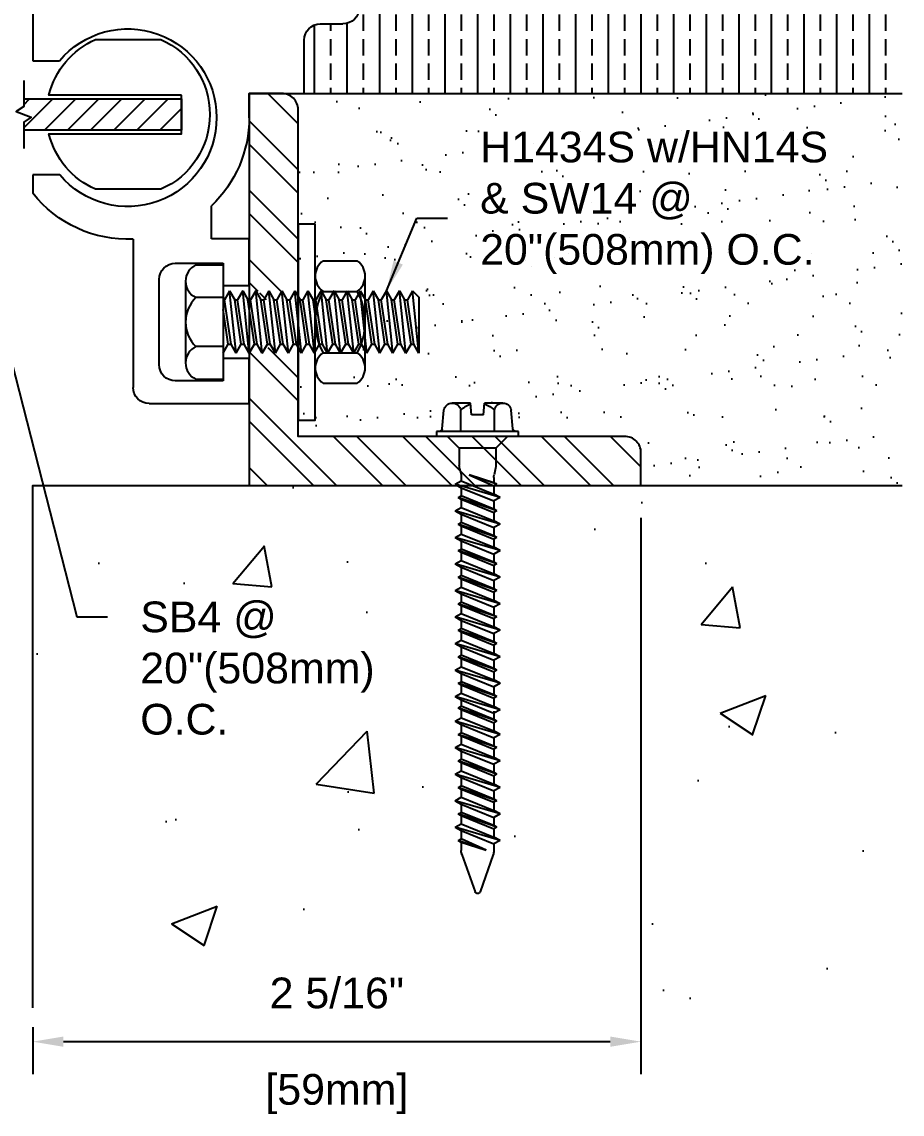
# Model space of a CAD drawing. Header units: inches. Extents: x -2.72 to 7.25, y 1.26 to 8.13.
# Drawn here: x 3.879 to 7.25, y 1.26 to 5.441 of the extents above; entities that cross this region are included whole.
import ezdxf

# ---------------------------------------------------------------- set-up
doc = ezdxf.new("R2010")
doc.units = ezdxf.units.IN
doc.header["$MEASUREMENT"] = 0
for name, color, linetype in [('Anchors', 4, 'Continuous'), ('Conditions', 1, 'Continuous'), ('Dimensions', 3, 'Continuous'), ('Metals', 7, 'Continuous'), ('Text', 2, 'Continuous')]:
    doc.layers.add(name, color=color, linetype=linetype)
doc.styles.add('Arial', font='arial.ttf')
doc.dimstyles.new('ARIAL', dxfattribs={"dimtxt": 0.1175, "dimasz": 0.1175, "dimexe": 0.125, "dimexo": 0.125, "dimgap": 0.125, "dimtad": 0, "dimtih": 1, "dimtoh": 1, "dimdec": 4, "dimzin": 0, "dimdsep": 46, "dimlunit": 4, "dimtxsty": 'Arial', "dimcen": 0.09, "dimadec": 0, "dimazin": 0, "dimtfac": 1, "dimtdec": 4, "dimtofl": 0, "dimtmove": 0, "dimatfit": 3, "dimfxl": 0, "dimfrac": 2, "dimtolj": 1, "dimtzin": 0, "dimarcsym": 0})

# ---------------------------------------------------------------- blocks, each defined once
blk = doc.blocks.new('Bsb1')
for p, q in [((0, 1.515), (0, 1.687)), ((0, 1.687), (0.139, 1.687)), ((0.139, 1.687), (0.232, 1.594)), ((0.232, 1.594), (1.188, 1.594)), ((1.25, 1.532), (1.25, 1.312)), ((0.149, 1.453), (0.062, 1.453)), ((0.211, 1.187), (0.211, 1.391)), ((1.25, 1.312), (1.1469, 1.312)), ((0.421, 1.187), (0.211, 1.187)), ((0.421, 1.094), (0.421, 1.187)), ((1.1461, 0.875), (1.25, 0.875)), ((1.25, 0.875), (1.25, 0.8046)), ((0.566, 0.631), (0.566, 0.7566)), ((0.421, 0.452), (0.421, 0.631)), ((0.421, 0.631), (0.566, 0.631)), ((0.866, 0.6294), (0.866, 0.062)), ((0.704, 0.537), (0.521, 0.537)), ((0.521, 0.537), (0.521, 0.452)), ((0.766, 0.149), (0.766, 0.475)), ((0.521, 0.452), (0.421, 0.452)), ((0.421, 0), (0.421, 0.172)), ((0.421, 0.172), (0.521, 0.172)), ((0.521, 0.172), (0.521, 0.087)), ((0.521, 0.087), (0.704, 0.087)), ((0.804, 0), (0.421, 0))]:
    blk.add_line(p, q)
for centre, radius, start, end in [((1.188, 1.532), 0.062, 0, 90), ((0.062, 1.515), 0.062, 180, 270), ((0.149, 1.391), 0.062, 0, 90), ((0.886, 1.094), 0.34, 39.8796, 319.9004), ((0.886, 1.094), 0.465, 180, 226.5144), ((0.886, 1.094), 0.465, 267.5349, 321.5173), ((0.704, 0.475), 0.062, 0, 90), ((0.704, 0.149), 0.062, 270, 0), ((0.804, 0.062), 0.062, 270, 360)]:
    blk.add_arc(centre, radius, start, end)
blk = doc.blocks.new('TH-316134')
for p, q in [((-0.0967, 0.1275), (-0.0272, 0.1275)), ((-0.0232, 0.0825), (-0.0272, 0.1275)), ((0.0233, 0.0825), (0.0272, 0.1275)), ((0.0272, 0.1275), (0.0967, 0.1275)), ((-0.1352, 0.029), (-0.129, 0.1001)), ((-0.0645, 0.0188), (-0.0645, 0.1001)), ((0.0645, 0.0188), (0.0645, 0.1001)), ((0.1352, 0.029), (0.129, 0.1001)), ((-0.0232, 0.0825), (0.0233, 0.0825)), ((-0.1568, 0.0188), (0.1568, 0.0188)), ((-0.1568, 0), (-0.1568, 0.0188)), ((-0.1568, 0), (0.1568, 0)), ((-0.1148, 0), (-0.0697, -0.045)), ((0.1148, 0), (0.0698, -0.045)), ((0.1568, 0.0188), (0.1568, 0)), ((-0.0697, -0.045), (0.0698, -0.045)), ((-0.0697, -0.045), (-0.0697, -0.1121)), ((0.0698, -0.045), (0.0698, -0.1121)), ((-0.0687, -0.1217), (-0.0633, -0.1477)), ((0.0687, -0.1217), (0.0633, -0.1477)), ((-0.0737, -0.1836), (0.0321, -0.1471)), ((0.0321, -0.1471), (-0.0623, -0.1898)), ((-0.0623, -0.1774), (0.0321, -0.1471)), ((-0.0623, -0.1573), (-0.0623, -0.1774)), ((0.0623, -0.1573), (0.0623, -0.1707)), ((-0.0862, -0.2344), (0.0863, -0.1836)), ((-0.0737, -0.1836), (-0.0623, -0.1774)), ((-0.0737, -0.1836), (-0.0623, -0.1898)), ((0.0623, -0.1707), (-0.0623, -0.2215)), ((-0.0623, -0.1898), (-0.0623, -0.2215)), ((0.0623, -0.1965), (-0.0623, -0.2473)), ((0.0863, -0.1836), (0.0623, -0.1707)), ((0.0863, -0.1836), (0.0623, -0.1965)), ((0.0623, -0.1965), (0.0623, -0.2282)), ((-0.0862, -0.2344), (-0.0623, -0.2215)), ((-0.0862, -0.2344), (-0.0623, -0.2473)), ((-0.0737, -0.2852), (0.0737, -0.2344)), ((-0.0623, -0.279), (0.0623, -0.2282)), ((0.0623, -0.2405), (-0.0623, -0.2913)), ((-0.0623, -0.2473), (-0.0623, -0.279)), ((0.0737, -0.2344), (0.0623, -0.2282)), ((0.0737, -0.2344), (0.0623, -0.2405)), ((0.0623, -0.2405), (0.0623, -0.2722)), ((-0.0862, -0.3359), (0.0863, -0.2852)), ((-0.0737, -0.2852), (-0.0623, -0.279)), ((-0.0737, -0.2852), (-0.0623, -0.2913)), ((0.0623, -0.2722), (-0.0623, -0.323)), ((-0.0623, -0.2913), (-0.0623, -0.323)), ((0.0863, -0.2852), (0.0623, -0.2722)), ((0.0863, -0.2852), (0.0623, -0.2981)), ((-0.0862, -0.3359), (-0.0623, -0.323)), ((0.0623, -0.2981), (-0.0623, -0.3489)), ((-0.0623, -0.3806), (0.0623, -0.3298)), ((0.0623, -0.2981), (0.0623, -0.3298)), ((0.0737, -0.3359), (0.0623, -0.3298)), ((-0.0862, -0.3359), (-0.0623, -0.3489)), ((-0.0737, -0.3867), (0.0737, -0.3359)), ((0.0623, -0.3421), (-0.0623, -0.3929)), ((-0.0623, -0.3489), (-0.0623, -0.3806)), ((0.0623, -0.3738), (-0.0623, -0.4246)), ((0.0737, -0.3359), (0.0623, -0.3421)), ((0.0623, -0.3421), (0.0623, -0.3738)), ((0.0863, -0.3867), (0.0623, -0.3738)), ((-0.0862, -0.4375), (0.0863, -0.3867)), ((-0.0737, -0.3867), (-0.0623, -0.3806)), ((-0.0737, -0.3867), (-0.0623, -0.3929)), ((-0.0623, -0.3929), (-0.0623, -0.4246)), ((0.0623, -0.3996), (-0.0623, -0.4504)), ((0.0863, -0.3867), (0.0623, -0.3996)), ((0.0623, -0.3996), (0.0623, -0.4313)), ((-0.0862, -0.4375), (-0.0623, -0.4246)), ((-0.0862, -0.4375), (-0.0623, -0.4504)), ((-0.0737, -0.4883), (0.0737, -0.4375)), ((-0.0623, -0.4821), (0.0623, -0.4313)), ((0.0623, -0.4437), (-0.0623, -0.4944)), ((-0.0623, -0.4504), (-0.0623, -0.4821)), ((0.0737, -0.4375), (0.0623, -0.4313)), ((0.0737, -0.4375), (0.0623, -0.4437)), ((0.0623, -0.4437), (0.0623, -0.4754)), ((-0.0862, -0.5391), (0.0863, -0.4883)), ((-0.0737, -0.4883), (-0.0623, -0.4821)), ((-0.0737, -0.4883), (-0.0623, -0.4944)), ((0.0623, -0.4754), (-0.0623, -0.5261)), ((-0.0623, -0.4944), (-0.0623, -0.5261)), ((0.0623, -0.5012), (-0.0623, -0.552)), ((0.0863, -0.4883), (0.0623, -0.4754)), ((0.0863, -0.4883), (0.0623, -0.5012)), ((0.0623, -0.5012), (0.0623, -0.5329)), ((-0.0862, -0.5391), (-0.0623, -0.5261)), ((-0.0862, -0.5391), (-0.0623, -0.552)), ((-0.0737, -0.5898), (0.0737, -0.5391)), ((-0.0623, -0.5837), (0.0623, -0.5329)), ((0.0737, -0.5391), (0.0623, -0.5329)), ((0.0737, -0.5391), (0.0623, -0.5452)), ((-0.0737, -0.5898), (-0.0623, -0.5837)), ((0.0623, -0.5452), (-0.0623, -0.596)), ((-0.0623, -0.552), (-0.0623, -0.5837)), ((0.0623, -0.5769), (-0.0623, -0.6277)), ((0.0623, -0.5452), (0.0623, -0.5769)), ((0.0863, -0.5898), (0.0623, -0.5769)), ((-0.0862, -0.6406), (0.0863, -0.5898)), ((-0.0737, -0.5898), (-0.0623, -0.596)), ((-0.0623, -0.596), (-0.0623, -0.6277)), ((0.0623, -0.6028), (-0.0623, -0.6535)), ((0.0863, -0.5898), (0.0623, -0.6028)), ((0.0623, -0.6028), (0.0623, -0.6345)), ((-0.0862, -0.6406), (-0.0623, -0.6277)), ((-0.0862, -0.6406), (-0.0623, -0.6535)), ((-0.0737, -0.6914), (0.0737, -0.6406)), ((-0.0623, -0.6852), (0.0623, -0.6345)), ((0.0623, -0.6468), (-0.0623, -0.6976)), ((-0.0623, -0.6535), (-0.0623, -0.6852)), ((0.0737, -0.6406), (0.0623, -0.6345)), ((0.0737, -0.6406), (0.0623, -0.6468)), ((0.0623, -0.6468), (0.0623, -0.6785)), ((-0.0862, -0.7422), (0.0863, -0.6914)), ((-0.0737, -0.6914), (-0.0623, -0.6852)), ((-0.0737, -0.6914), (-0.0623, -0.6976)), ((0.0623, -0.6785), (-0.0623, -0.7293)), ((-0.0623, -0.6976), (-0.0623, -0.7293)), ((0.0623, -0.7043), (-0.0623, -0.7551)), ((0.0863, -0.6914), (0.0623, -0.6785)), ((0.0863, -0.6914), (0.0623, -0.7043)), ((0.0623, -0.7043), (0.0623, -0.736)), ((-0.0862, -0.7422), (-0.0623, -0.7293)), ((-0.0862, -0.7422), (-0.0623, -0.7551)), ((-0.0737, -0.793), (0.0737, -0.7422)), ((-0.0623, -0.7868), (0.0623, -0.736)), ((0.0623, -0.7484), (-0.0623, -0.7991)), ((0.0737, -0.7422), (0.0623, -0.736)), ((0.0737, -0.7422), (0.0623, -0.7484)), ((0.0623, -0.7484), (0.0623, -0.78)), ((-0.0862, -0.8437), (0.0863, -0.793)), ((-0.0737, -0.793), (-0.0623, -0.7868)), ((-0.0737, -0.793), (-0.0623, -0.7991)), ((-0.0623, -0.7551), (-0.0623, -0.7868)), ((0.0623, -0.78), (-0.0623, -0.8308)), ((0.0863, -0.793), (0.0623, -0.78)), ((0.0863, -0.793), (0.0623, -0.8059)), ((-0.0862, -0.8437), (-0.0623, -0.8308)), ((-0.0623, -0.7991), (-0.0623, -0.8308)), ((0.0623, -0.8059), (-0.0623, -0.8567)), ((0.0623, -0.8059), (0.0623, -0.8376)), ((-0.0862, -0.8437), (-0.0623, -0.8567)), ((-0.0737, -0.8945), (0.0737, -0.8437)), ((-0.0623, -0.8884), (0.0623, -0.8376)), ((0.0623, -0.8499), (-0.0623, -0.9007)), ((-0.0623, -0.8567), (-0.0623, -0.8884)), ((0.0737, -0.8437), (0.0623, -0.8376)), ((0.0737, -0.8437), (0.0623, -0.8499)), ((0.0623, -0.8499), (0.0623, -0.8816)), ((-0.0862, -0.9453), (0.0863, -0.8945)), ((-0.0737, -0.8945), (-0.0623, -0.8884)), ((-0.0737, -0.8945), (-0.0623, -0.9007)), ((0.0623, -0.8816), (-0.0623, -0.9324)), ((-0.0623, -0.9007), (-0.0623, -0.9324)), ((0.0623, -0.9075), (-0.0623, -0.9582)), ((0.0863, -0.8945), (0.0623, -0.8816)), ((0.0863, -0.8945), (0.0623, -0.9075)), ((0.0623, -0.9075), (0.0623, -0.9391)), ((-0.0862, -0.9453), (-0.0623, -0.9324)), ((-0.0862, -0.9453), (-0.0623, -0.9582)), ((-0.0737, -0.9961), (0.0737, -0.9453)), ((-0.0623, -0.9899), (0.0623, -0.9391)), ((0.0623, -0.9515), (-0.0623, -1.0023)), ((-0.0623, -0.9582), (-0.0623, -0.9899)), ((0.0737, -0.9453), (0.0623, -0.9391)), ((0.0737, -0.9453), (0.0623, -0.9515)), ((0.0623, -0.9515), (0.0623, -0.9832)), ((-0.0862, -1.0469), (0.0863, -0.9961)), ((-0.0737, -0.9961), (-0.0623, -0.9899)), ((-0.0737, -0.9961), (-0.0623, -1.0023)), ((0.0623, -0.9832), (-0.0623, -1.034)), ((-0.0623, -1.0023), (-0.0623, -1.034)), ((0.0863, -0.9961), (0.0623, -0.9832)), ((0.0863, -0.9961), (0.0623, -1.009)), ((0.0623, -1.0012), (0.0623, -1.0329)), ((-0.0862, -1.0469), (-0.0623, -1.034)), ((-0.0737, -1.0898), (0.0737, -1.0391)), ((0.0623, -1.009), (-0.0623, -1.0598)), ((-0.0623, -1.0837), (0.0623, -1.0329)), ((0.0737, -1.0391), (0.0623, -1.0329)), ((0.0737, -1.0391), (0.0623, -1.0452)), ((-0.0862, -1.0469), (-0.0623, -1.0598)), ((-0.0737, -1.0898), (-0.0623, -1.0837)), ((0.0623, -1.0452), (-0.0623, -1.096)), ((-0.0623, -1.052), (-0.0623, -1.0837)), ((0.0623, -1.0769), (-0.0623, -1.1277)), ((0.0623, -1.0452), (0.0623, -1.0769)), ((0.0863, -1.0898), (0.0623, -1.0769)), ((-0.0862, -1.1406), (0.0863, -1.0898)), ((-0.0862, -1.1406), (-0.0623, -1.1277)), ((-0.0737, -1.0898), (-0.0623, -1.096)), ((-0.0623, -1.096), (-0.0623, -1.1277)), ((0.0623, -1.1028), (-0.0623, -1.1535)), ((0.0863, -1.0898), (0.0623, -1.1028)), ((0.0623, -1.1028), (0.0623, -1.1345)), ((-0.0862, -1.1406), (-0.0623, -1.1535)), ((-0.0737, -1.1914), (0.0737, -1.1406)), ((-0.0623, -1.1852), (0.0623, -1.1345)), ((0.0623, -1.1468), (-0.0623, -1.1976)), ((-0.0623, -1.1535), (-0.0623, -1.1852)), ((0.0737, -1.1406), (0.0623, -1.1345)), ((0.0737, -1.1406), (0.0623, -1.1468)), ((0.0623, -1.1468), (0.0623, -1.1785)), ((-0.0862, -1.2422), (0.0863, -1.1914)), ((-0.0737, -1.1914), (-0.0623, -1.1852)), ((-0.0737, -1.1914), (-0.0623, -1.1976)), ((0.0623, -1.1785), (-0.0623, -1.2293)), ((-0.0623, -1.1976), (-0.0623, -1.2293)), ((0.0623, -1.2043), (-0.0623, -1.2551)), ((0.0863, -1.1914), (0.0623, -1.1785)), ((0.0863, -1.1914), (0.0623, -1.2043)), ((0.0623, -1.2043), (0.0623, -1.236)), ((-0.0862, -1.2422), (-0.0623, -1.2293)), ((-0.0862, -1.2422), (-0.0623, -1.2551)), ((-0.0737, -1.293), (0.0737, -1.2422)), ((-0.0623, -1.2868), (0.0623, -1.236)), ((0.0623, -1.2484), (-0.0623, -1.2991)), ((0.0737, -1.2422), (0.0623, -1.236)), ((0.0737, -1.2422), (0.0623, -1.2484)), ((0.0623, -1.2484), (0.0623, -1.28)), ((-0.0862, -1.3437), (0.0863, -1.293)), ((-0.0737, -1.293), (-0.0623, -1.2868)), ((-0.0737, -1.293), (-0.0623, -1.2991)), ((-0.0623, -1.2551), (-0.0623, -1.2868)), ((0.0623, -1.28), (-0.0623, -1.3308)), ((0.0863, -1.293), (0.0623, -1.28)), ((0.0863, -1.293), (0.0623, -1.3059)), ((-0.0862, -1.3437), (-0.0623, -1.3308)), ((-0.0623, -1.2991), (-0.0623, -1.3308)), ((0.0623, -1.3059), (-0.0623, -1.3567)), ((-0.0623, -1.3884), (0.0623, -1.3376)), ((0.0623, -1.3059), (0.0623, -1.3376)), ((0.0737, -1.3437), (0.0623, -1.3376)), ((-0.0862, -1.3437), (-0.0623, -1.3567)), ((-0.0737, -1.3945), (0.0737, -1.3437)), ((0.0623, -1.3499), (-0.0623, -1.4007)), ((-0.0623, -1.3567), (-0.0623, -1.3884)), ((0.0737, -1.3437), (0.0623, -1.3499)), ((0.0623, -1.3499), (0.0623, -1.3816)), ((-0.0862, -1.4453), (0.0863, -1.3945)), ((-0.0737, -1.3945), (-0.0623, -1.3884)), ((-0.0737, -1.3945), (-0.0623, -1.4007)), ((0.0623, -1.3816), (-0.0623, -1.4324)), ((-0.0623, -1.4007), (-0.0623, -1.4324)), ((0.0623, -1.4075), (-0.0623, -1.4582)), ((0.0863, -1.3945), (0.0623, -1.3816)), ((0.0863, -1.3945), (0.0623, -1.4075)), ((0.0623, -1.4075), (0.0623, -1.4391)), ((-0.0862, -1.4453), (-0.0623, -1.4324)), ((-0.0862, -1.4453), (-0.0623, -1.4582)), ((-0.0737, -1.4961), (0.0737, -1.4453)), ((-0.0623, -1.4899), (0.0623, -1.4391)), ((0.0623, -1.4515), (-0.0623, -1.5023)), ((-0.0623, -1.4582), (-0.0623, -1.4899)), ((0.0737, -1.4453), (0.0623, -1.4391)), ((0.0737, -1.4453), (0.0623, -1.4515)), ((0.0623, -1.4515), (0.0623, -1.4832)), ((-0.0862, -1.5469), (0.0863, -1.4961)), ((-0.0737, -1.4961), (-0.0623, -1.4899)), ((-0.0737, -1.4961), (-0.0623, -1.5023)), ((0.0623, -1.4832), (-0.0623, -1.534)), ((-0.0623, -1.5023), (-0.0623, -1.534)), ((0.0863, -1.4961), (0.0623, -1.4832)), ((0.0863, -1.4961), (0.0623, -1.509)), ((-0.0862, -1.5469), (-0.0623, -1.534)), ((0.0623, -1.509), (-0.0623, -1.5598)), ((-0.0335, -1.5838), (0.0623, -1.5407)), ((0.0623, -1.509), (0.0623, -1.5407)), ((0.0737, -1.5469), (0.0623, -1.5407)), ((-0.0862, -1.5469), (-0.0623, -1.5598)), ((-0.0623, -1.5598), (-0.0623, -1.5857)), ((-0.0335, -1.5838), (0.0737, -1.5469)), ((0.0623, -1.553), (-0.0335, -1.5838)), ((0.0737, -1.5469), (0.0623, -1.553)), ((0.0623, -1.553), (0.0623, -1.5857)), ((-0.0596, -1.601), (-0.0096, -1.7438)), ((0.0596, -1.601), (0.0096, -1.7438))]:
    blk.add_line(p, q)
for centre, radius, start, end in [((-0.0967, 0.0948), 0.0327, 9.285, 170.715), ((0.0967, 0.0948), 0.0327, 9.285, 170.715), ((0, 0.0379), 0.0896, 107.4215, 136.0407), ((0, 0.0379), 0.0896, 43.9593, 72.5785), ((-0.1464, 0.03), 0.0112, 270, 355), ((0.1464, 0.03), 0.0112, 185, 270), ((-0.0232, -0.1121), 0.0465, 180, 191.9357), ((0.0233, -0.1121), 0.0465, 348.0643, 0), ((-0.1088, -0.1573), 0.0465, 0, 11.9357), ((0.1088, -0.1573), 0.0465, 168.0643, 180), ((-0.0158, -1.5857), 0.0465, 180, 199.3058), ((0.0158, -1.5857), 0.0465, 340.6942, 0), ((0, -1.7394), 0.0106, 204.1001, 335.8999)]:
    blk.add_arc(centre, radius, start, end)
blk = doc.blocks.new('TH316134')
blk.add_blockref('TH-316134', (0, 0))
blk = doc.blocks.new('*D6')
at = {"layer": 'Defpoints', "color": 0}
for p in [(2.9207, 1.7175), (3.9207, 1.7175), (2.9207, 1.5375)]:
    blk.add_point(p, dxfattribs=at)
at = {"layer": 'Dimensions', "color": 0, "lineweight": -2}
for p, q in [((2.9207, 1.5925), (2.9207, 1.4125)), ((3.9207, 1.5925), (3.9207, 1.4125)), ((2.8032, 1.5375), (2.6857, 1.5375)), ((4.0382, 1.5375), (4.1557, 1.5375))]:
    blk.add_line(p, q, dxfattribs=at)
at = {"layer": 'Dimensions', "color": 0}
for points in [[(2.8032, 1.5571), (2.8032, 1.5179), (2.9207, 1.5375)], [(4.0382, 1.5571), (4.0382, 1.5179), (3.9207, 1.5375)]]:
    blk.add_solid(points, dxfattribs=at)
at = {"layer": 'Dimensions', "color": 0, "insert": (3.4207, 1.5375), "char_height": 0.1175, "attachment_point": 5, "style": 'Arial'}
blk.add_mtext('\\A1;1"\\P [25mm]', dxfattribs=at)
blk = doc.blocks.new('SB4')
h = blk.add_hatch()
h.set_pattern_fill('ANSI31', color=256, scale=0.5, style=0)
h.paths.add_polyline_path([(3.032, 5.0263), (3.032, 5.0563), (3.0608, 5.0754), (3.0031, 5.0972), (3.032, 5.1163), (3.032, 5.1463), (2.8141, 5.1463), (2.8141, 5.0263)])
h.paths.add_polyline_path([(3.3017, 5.0988), (3.3357, 5.1184), (3.3357, 5.1292), (3.3061, 5.1463), (3.102, 5.1463), (3.102, 5.1163), (3.0731, 5.0972), (3.1308, 5.0754), (3.102, 5.0563), (3.102, 5.0263), (3.3357, 5.0263), (3.3357, 5.0292), (3.3017, 5.0488), (3.3357, 5.0684), (3.3357, 5.0792)])
h.paths.add_polyline_path([(3.8162, 5.0263), (3.8162, 5.0563), (3.845, 5.0754), (3.7873, 5.0972), (3.8162, 5.1163), (3.8162, 5.1463), (3.5057, 5.1463), (3.5057, 5.1434), (3.5397, 5.1238), (3.5057, 5.1042), (3.5057, 5.0934), (3.5397, 5.0738), (3.5057, 5.0542), (3.5057, 5.0434), (3.5354, 5.0263)])
h.paths.add_polyline_path([(4.491, 5.0263), (4.491, 5.1463), (3.8862, 5.1463), (3.8862, 5.1163), (3.8573, 5.0972), (3.915, 5.0754), (3.8862, 5.0563), (3.8862, 5.0263)])
for points in [[(2.8551, 5.1606, 0.233897), (2.6766, 5.3727), (2.4266, 5.3727, 0.654654), (2.4266, 4.7999), (2.6766, 4.7999, 0.233897), (2.8551, 5.0119), (2.8141, 5.0263), (2.8141, 5.1463)], [(4.491, 5.1606), (3.9828, 5.1606, -0.233897), (4.1613, 5.3727), (4.4113, 5.3727, -0.654654), (4.4113, 4.7999), (4.1613, 4.7999, -0.233897), (3.9828, 5.0119), (4.491, 5.0119)]]:
    blk.add_lwpolyline(points, format="xyb", close=True)
for points in [[(3.032, 5.2163), (3.032, 5.1163), (3.0031, 5.0972), (3.0608, 5.0754), (3.032, 5.0563), (3.032, 4.9563)], [(3.102, 5.2163), (3.102, 5.1163), (3.0731, 5.0972), (3.1308, 5.0754), (3.102, 5.0563), (3.102, 4.9563)], [(3.8162, 5.2163), (3.8162, 5.1163), (3.7873, 5.0972), (3.845, 5.0754), (3.8162, 5.0563), (3.8162, 4.9563)], [(3.8862, 5.2163), (3.8862, 5.1163), (3.8573, 5.0972), (3.915, 5.0754), (3.8862, 5.0563), (3.8862, 4.9563)], [(2.8141, 5.1463), (3.032, 5.1463)], [(3.102, 5.1463), (3.8162, 5.1463)], [(3.8862, 5.1463), (4.491, 5.1463), (4.491, 5.0263), (3.8862, 5.0263)], [(3.032, 5.0263), (2.8141, 5.0263)], [(3.8162, 5.0263), (3.102, 5.0263)]]:
    blk.add_lwpolyline(points)
blk = doc.blocks.new('CSAwBoltWasherNut')
at = {"layer": 'Metals'}
h = blk.add_hatch(dxfattribs=at)
h.set_pattern_fill('ANSI32', color=256, scale=0.5, style=0)
h.paths.add_polyline_path([(2.0917, 12.7945), (1.9667, 12.7945, 0.414214), (1.9042, 12.732), (1.9042, 12.0347), (1.9064, 12.0385), (1.9261, 12.0045), (1.9368, 12.0045), (1.9564, 12.0385), (1.9761, 12.0045), (1.9868, 12.0045), (2.0064, 12.0385), (2.0261, 12.0045), (2.0368, 12.0045), (2.0564, 12.0385), (2.0761, 12.0045), (2.0868, 12.0045), (2.0917, 12.0131)])
h.paths.add_polyline_path([(2.0917, 11.8184), (2.0814, 11.8005), (2.0618, 11.8345), (2.0511, 11.8345), (2.0314, 11.8005), (2.0118, 11.8345), (2.0011, 11.8345), (1.9814, 11.8005), (1.9618, 11.8345), (1.9511, 11.8345), (1.9314, 11.8005), (1.9118, 11.8345), (1.9042, 11.8345), (1.9042, 11.482), (0.6542, 11.482, 0.414214), (0.5917, 11.4195), (0.5917, 11.2945), (2.0917, 11.2945)])
blk.add_lwpolyline([(1.9667, 12.7945), (2.0917, 12.7945), (2.0917, 11.2945), (0.5917, 11.2945), (0.5917, 11.4195, -0.414214), (0.6542, 11.482), (1.9042, 11.482), (1.9042, 12.732, -0.414214)], format="xyb", close=True, dxfattribs=at)
blk = doc.blocks.new('*D16')
at = {"layer": 'Defpoints', "color": 0}
for p in [(6.2497, 3.6668), (3.9207, 1.7175), (6.2497, 1.5375)]:
    blk.add_point(p, dxfattribs=at)
at = {"layer": 'Dimensions', "color": 0, "lineweight": -2}
for p, q in [((6.2497, 3.5418), (6.2497, 1.4125)), ((3.9207, 1.5925), (3.9207, 1.4125)), ((4.0382, 1.5375), (6.1322, 1.5375))]:
    blk.add_line(p, q, dxfattribs=at)
at = {"layer": 'Dimensions', "color": 0}
for points in [[(4.0382, 1.5571), (4.0382, 1.5179), (3.9207, 1.5375)], [(6.1322, 1.5571), (6.1322, 1.5179), (6.2497, 1.5375)]]:
    blk.add_solid(points, dxfattribs=at)
at = {"layer": 'Dimensions', "color": 0, "char_height": 0.1175, "attachment_point": 5, "style": 'Arial'}
for s, insert in [('\\A1;2 5/16"', (5.0852, 1.7232)), ('\\A1;[59mm]', (5.0852, 1.3372))]:
    blk.add_mtext(s, dxfattribs=dict(at, insert=insert))
blk = doc.blocks.new('H1434SwHN14S&SW14')
for p, q in [((10.0946, 3.6885), (10.2259, 3.6885)), ((9.6081, 3.6727), (9.7121, 3.6727)), ((9.7121, 3.6727), (9.7121, 3.2352)), ((9.5681, 3.6102), (9.5681, 3.2977)), ((10.0646, 3.2781), (10.0646, 3.6299)), ((10.2559, 3.2781), (10.2559, 3.6299)), ((9.7371, 3.573), (9.7175, 3.539)), ((9.7371, 3.573), (9.7567, 3.539)), ((9.7621, 3.335), (9.7371, 3.573)), ((9.7871, 3.573), (9.7675, 3.539)), ((9.7871, 3.573), (9.8067, 3.539)), ((9.8121, 3.335), (9.7871, 3.573)), ((9.8371, 3.573), (9.8175, 3.539)), ((9.8371, 3.573), (9.8567, 3.539)), ((9.8621, 3.335), (9.8371, 3.573)), ((9.8871, 3.573), (9.8675, 3.539)), ((9.8871, 3.573), (9.9067, 3.539)), ((9.9121, 3.335), (9.8871, 3.573)), ((9.9371, 3.573), (9.9175, 3.539)), ((9.9371, 3.573), (9.9567, 3.539)), ((9.9621, 3.335), (9.9371, 3.573)), ((9.9871, 3.573), (9.9675, 3.539)), ((9.9871, 3.573), (10.0067, 3.539)), ((10.0121, 3.335), (9.9871, 3.573)), ((10.0371, 3.573), (10.0175, 3.539)), ((10.0371, 3.573), (10.0567, 3.539)), ((10.0621, 3.335), (10.0371, 3.573)), ((10.0871, 3.573), (10.0675, 3.539)), ((10.0871, 3.573), (10.1067, 3.539)), ((10.1121, 3.335), (10.0871, 3.573)), ((10.0946, 3.5712), (10.2259, 3.5712)), ((10.1371, 3.573), (10.1175, 3.539)), ((10.1371, 3.573), (10.1567, 3.539)), ((10.1621, 3.335), (10.1371, 3.573)), ((10.1871, 3.573), (10.1675, 3.539)), ((10.1871, 3.573), (10.2067, 3.539)), ((10.2121, 3.335), (10.1871, 3.573)), ((10.2371, 3.573), (10.2175, 3.539)), ((10.2371, 3.573), (10.2567, 3.539)), ((10.2621, 3.335), (10.2371, 3.573)), ((10.2871, 3.573), (10.2675, 3.539)), ((10.2871, 3.573), (10.3067, 3.539)), ((10.3121, 3.335), (10.2871, 3.573)), ((10.3371, 3.573), (10.3175, 3.539)), ((10.3621, 3.335), (10.3371, 3.573)), ((10.3371, 3.573), (10.3567, 3.539)), ((10.3871, 3.573), (10.3675, 3.539)), ((10.4121, 3.335), (10.3871, 3.573)), ((10.3871, 3.573), (10.4067, 3.539)), ((10.4371, 3.573), (10.4175, 3.539)), ((10.4621, 3.335), (10.4371, 3.573)), ((10.4371, 3.573), (10.4621, 3.5487)), ((9.7121, 3.5477), (9.6081, 3.5477)), ((9.7121, 3.5483), (9.7175, 3.539)), ((9.7425, 3.369), (9.7175, 3.539)), ((9.7817, 3.369), (9.7567, 3.539)), ((9.7567, 3.539), (9.7675, 3.539)), ((9.7925, 3.369), (9.7675, 3.539)), ((9.8317, 3.369), (9.8067, 3.539)), ((9.8067, 3.539), (9.8175, 3.539)), ((9.8425, 3.369), (9.8175, 3.539)), ((9.8817, 3.369), (9.8567, 3.539)), ((9.8567, 3.539), (9.8675, 3.539)), ((9.8925, 3.369), (9.8675, 3.539)), ((9.9317, 3.369), (9.9067, 3.539)), ((9.9067, 3.539), (9.9175, 3.539)), ((9.9425, 3.369), (9.9175, 3.539)), ((9.9817, 3.369), (9.9567, 3.539)), ((9.9567, 3.539), (9.9675, 3.539)), ((9.9925, 3.369), (9.9675, 3.539)), ((10.0067, 3.539), (10.0175, 3.539)), ((10.0317, 3.369), (10.0067, 3.539)), ((10.0425, 3.369), (10.0175, 3.539)), ((10.0817, 3.369), (10.0567, 3.539)), ((10.0567, 3.539), (10.0675, 3.539)), ((10.0925, 3.369), (10.0675, 3.539)), ((10.1317, 3.369), (10.1067, 3.539)), ((10.1067, 3.539), (10.1175, 3.539)), ((10.1425, 3.369), (10.1175, 3.539)), ((10.1817, 3.369), (10.1567, 3.539)), ((10.1567, 3.539), (10.1675, 3.539)), ((10.1925, 3.369), (10.1675, 3.539)), ((10.2317, 3.369), (10.2067, 3.539)), ((10.2067, 3.539), (10.2175, 3.539)), ((10.2425, 3.369), (10.2175, 3.539)), ((10.2817, 3.369), (10.2567, 3.539)), ((10.2567, 3.539), (10.2675, 3.539)), ((10.2925, 3.369), (10.2675, 3.539)), ((10.3317, 3.369), (10.3067, 3.539)), ((10.3067, 3.539), (10.3175, 3.539)), ((10.3425, 3.369), (10.3175, 3.539)), ((10.3817, 3.369), (10.3567, 3.539)), ((10.3567, 3.539), (10.3675, 3.539)), ((10.3925, 3.369), (10.3675, 3.539)), ((10.4317, 3.369), (10.4067, 3.539)), ((10.4067, 3.539), (10.4175, 3.539)), ((10.4425, 3.369), (10.4175, 3.539)), ((10.4621, 3.5487), (10.4621, 3.335)), ((9.7317, 3.369), (9.7121, 3.5025)), ((9.7121, 3.3602), (9.6081, 3.3602)), ((9.7121, 3.335), (9.7317, 3.369)), ((9.7317, 3.369), (9.7425, 3.369)), ((9.7621, 3.335), (9.7425, 3.369)), ((9.7621, 3.335), (9.7817, 3.369)), ((9.7817, 3.369), (9.7925, 3.369)), ((9.8121, 3.335), (9.7925, 3.369)), ((9.8121, 3.335), (9.8317, 3.369)), ((9.8317, 3.369), (9.8425, 3.369)), ((9.8621, 3.335), (9.8425, 3.369)), ((9.8621, 3.335), (9.8817, 3.369)), ((9.8817, 3.369), (9.8925, 3.369)), ((9.9121, 3.335), (9.8925, 3.369)), ((9.9121, 3.335), (9.9317, 3.369)), ((9.9317, 3.369), (9.9425, 3.369)), ((9.9621, 3.335), (9.9425, 3.369)), ((9.9621, 3.335), (9.9817, 3.369)), ((9.9817, 3.369), (9.9925, 3.369)), ((10.0121, 3.335), (9.9925, 3.369)), ((10.0121, 3.335), (10.0317, 3.369)), ((10.0317, 3.369), (10.0425, 3.369)), ((10.0621, 3.335), (10.0425, 3.369)), ((10.0621, 3.335), (10.0817, 3.369)), ((10.0817, 3.369), (10.0925, 3.369)), ((10.1121, 3.335), (10.0925, 3.369)), ((10.1121, 3.335), (10.1317, 3.369)), ((10.1317, 3.369), (10.1425, 3.369)), ((10.1621, 3.335), (10.1425, 3.369)), ((10.1621, 3.335), (10.1817, 3.369)), ((10.1817, 3.369), (10.1925, 3.369)), ((10.2121, 3.335), (10.1925, 3.369)), ((10.2121, 3.335), (10.2317, 3.369)), ((10.2317, 3.369), (10.2425, 3.369)), ((10.2621, 3.335), (10.2425, 3.369)), ((10.2621, 3.335), (10.2817, 3.369)), ((10.2817, 3.369), (10.2925, 3.369)), ((10.3121, 3.335), (10.2925, 3.369)), ((10.3121, 3.335), (10.3317, 3.369)), ((10.3317, 3.369), (10.3425, 3.369)), ((10.3621, 3.335), (10.3425, 3.369)), ((10.3621, 3.335), (10.3817, 3.369)), ((10.3817, 3.369), (10.3925, 3.369)), ((10.4121, 3.335), (10.3925, 3.369)), ((10.4121, 3.335), (10.4317, 3.369)), ((10.4317, 3.369), (10.4425, 3.369)), ((10.4621, 3.335), (10.4425, 3.369)), ((10.0946, 3.3367), (10.2259, 3.3367)), ((9.6081, 3.2352), (9.7121, 3.2352)), ((10.0946, 3.2195), (10.2259, 3.2195))]:
    blk.add_line(p, q)
blk.add_lwpolyline([(10.0646, 3.829), (9.9996, 3.829), (9.9996, 3.079), (10.0646, 3.079)], close=True)
for centre, radius, start, end in [((10.1369, 3.6299), 0.0723, 125.7751, 234.2249), ((10.1837, 3.6299), 0.0723, 305.7751, 54.2249), ((9.6369, 3.6102), 0.0688, 114.7615, 245.2385), ((10.3086, 3.454), 0.244, 151.2813, 208.7187), ((10.0119, 3.454), 0.244, 331.2813, 28.7187), ((9.698, 3.454), 0.1299, 133.7873, 226.2127), ((9.6369, 3.2977), 0.0688, 114.7615, 245.2385), ((10.1369, 3.2781), 0.0723, 125.7751, 234.2249), ((10.1837, 3.2781), 0.0723, 305.7751, 54.2249)]:
    blk.add_arc(centre, radius, start, end)

msp = doc.modelspace()

# ---------------------------------------------------------------- hatches: boundary and pattern name
at = {"layer": 'Conditions'}
h = msp.add_hatch(dxfattribs=at)
h.set_pattern_fill('ANSI33', color=256, scale=0.5, angle=45, style=0)
h.paths.add_polyline_path([(1.81973, 5.43279), (1.73273, 5.43279, -0.4142136), (1.67073, 5.49479), (1.67073, 5.66679), (-0.40827, 5.66679), (-0.40827, 5.16679), (1.88173, 5.16679), (1.88173, 5.37079, 0.4142136)])
h.paths.add_polyline_path([(7.24973, 5.66679), (5.17073, 5.66679), (5.17073, 5.49479, -0.4142136), (5.10873, 5.43279), (5.02173, 5.43279, 0.4142136), (4.95973, 5.37079), (4.95973, 5.16679), (7.24973, 5.16679)])
h = msp.add_hatch(dxfattribs=at)
h.set_pattern_fill('AR-SAND', color=256, scale=0.125, style=0)
h.paths.add_polyline_path([(7.24973, 5.16679), (4.95973, 5.16679), (4.87473, 5.16679, -0.4142136), (4.93723, 5.10429), (4.93723, 4.40698), (4.95291, 4.37983), (4.95291, 4.46766, -0.2411168), (4.98292, 4.52629), (5.11424, 4.52629, -0.2411168), (5.14426, 4.46766), (5.14426, 4.39481), (5.15467, 4.37679), (5.16541, 4.37679), (5.18504, 4.41079), (5.20467, 4.37679), (5.21541, 4.37679), (5.23504, 4.41079), (5.25467, 4.37679), (5.26004, 4.37679), (5.26004, 4.17279), (5.24041, 4.20679), (5.22967, 4.20679), (5.21004, 4.17279), (5.19041, 4.20679), (5.17967, 4.20679), (5.16004, 4.17279), (5.14426, 4.20011), (5.14426, 4.11591, -0.2411168), (5.11424, 4.05729), (4.98292, 4.05729, -0.2411168), (4.95291, 4.11591), (4.95291, 4.18514), (4.94041, 4.20679), (4.93723, 4.20679), (4.93723, 3.85429), (5.46721, 3.85429), (5.46721, 3.87304), (5.47754, 3.87304, 0.3888787), (5.48874, 3.88331), (5.49454, 3.94952, -0.4105631), (5.52721, 3.98179), (5.59677, 3.98179), (5.60071, 3.93679), (5.64721, 3.93679), (5.65115, 3.98179), (5.72071, 3.98179, -0.4105631), (5.75339, 3.94952), (5.75918, 3.88331, 0.3888787), (5.77039, 3.87304), (5.78071, 3.87304), (5.78071, 3.85429), (6.18723, 3.85429, -0.4142136), (6.24973, 3.79179), (6.24973, 3.66679), (7.24973, 3.66679)])
h.paths.add_polyline_path([(1.58143, 4.37679), (1.5868, 4.37679), (1.60643, 4.41079), (1.62606, 4.37679), (1.6368, 4.37679), (1.65643, 4.41079), (1.67606, 4.37679), (1.6868, 4.37679), (1.69721, 4.39481), (1.69721, 4.46766, -0.2411168), (1.72723, 4.52629), (1.85855, 4.52629, -0.2411168), (1.88856, 4.46766), (1.88856, 4.37983), (1.90423, 4.40698), (1.90423, 5.10429, -0.4142136), (1.96673, 5.16679), (1.88173, 5.16679), (-0.40827, 5.16679), (-0.40827, 3.66679), (0.59173, 3.66679), (0.59173, 3.79179, -0.4142136), (0.65423, 3.85429), (1.06076, 3.85429), (1.06076, 3.87304), (1.07108, 3.87304, 0.3888787), (1.08229, 3.88331), (1.08808, 3.94952, -0.4105631), (1.12076, 3.98179), (1.19032, 3.98179), (1.19426, 3.93679), (1.24076, 3.93679), (1.2447, 3.98179), (1.31426, 3.98179, -0.4105631), (1.34693, 3.94952), (1.35273, 3.88331, 0.3888787), (1.36393, 3.87304), (1.37426, 3.87304), (1.37426, 3.85429), (1.90423, 3.85429), (1.90423, 4.20679), (1.90106, 4.20679), (1.88856, 4.18514), (1.88856, 4.11591, -0.2411168), (1.85855, 4.05729), (1.72723, 4.05729, -0.2411168), (1.69721, 4.11591), (1.69721, 4.20011), (1.68143, 4.17279), (1.6618, 4.20679), (1.65106, 4.20679), (1.63143, 4.17279), (1.6118, 4.20679), (1.60106, 4.20679), (1.58143, 4.17279)])
h.paths.add_polyline_path([(5.5189, 4.77748), (7.04728, 4.77748), (7.04728, 4.36668), (5.5189, 4.36668)], flags=24)
h = msp.add_hatch(dxfattribs=at)
h.set_pattern_fill('AR-CONC', color=256, scale=0.25, style=0)
h.paths.add_polyline_path([(5.56171, 2.34527), (5.53771, 2.35819), (5.56171, 2.37112), (5.56171, 2.40281), (5.55027, 2.40897), (5.56171, 2.41514), (5.56171, 2.44683), (5.53771, 2.45975), (5.56171, 2.47268), (5.56171, 2.50437), (5.55027, 2.51054), (5.56171, 2.5167), (5.56171, 2.54839), (5.53771, 2.56132), (5.56171, 2.57424), (5.56171, 2.60594), (5.55027, 2.6121), (5.56171, 2.61826), (5.56171, 2.64995), (5.53771, 2.66288), (5.56171, 2.6758), (5.56171, 2.7075), (5.55027, 2.71366), (5.56171, 2.71982), (5.56171, 2.75152), (5.53771, 2.76444), (5.56171, 2.77737), (5.56171, 2.80906), (5.55027, 2.81522), (5.56171, 2.82139), (5.56171, 2.84527), (5.53771, 2.85819), (5.56171, 2.87112), (5.56171, 2.90281), (5.55027, 2.90897), (5.56171, 2.91514), (5.56171, 2.94683), (5.53771, 2.95975), (5.56171, 2.97268), (5.56171, 3.00437), (5.55027, 3.01054), (5.56171, 3.0167), (5.56171, 3.04839), (5.53771, 3.06132), (5.56171, 3.07424), (5.56171, 3.10594), (5.55027, 3.1121), (5.56171, 3.11826), (5.56171, 3.14995), (5.53771, 3.16288), (5.56171, 3.1758), (5.56171, 3.2075), (5.55027, 3.21366), (5.56171, 3.21982), (5.56171, 3.25152), (5.53771, 3.26444), (5.56171, 3.27737), (5.56171, 3.30906), (5.55027, 3.31522), (5.56171, 3.32139), (5.56171, 3.35308), (5.53771, 3.366), (5.56171, 3.37893), (5.56171, 3.41062), (5.55027, 3.41679), (5.56171, 3.42295), (5.56171, 3.45464), (5.53771, 3.46757), (5.56171, 3.48049), (5.56171, 3.51219), (5.55027, 3.51835), (5.56171, 3.52451), (5.56171, 3.5562), (5.53771, 3.56913), (5.56171, 3.58205), (5.56171, 3.61375), (5.55027, 3.61991), (5.56171, 3.62607), (5.56171, 3.65777), (5.54496, 3.66679), (3.92073, 3.66679), (3.92073, 1.66679), (7.24973, 1.66679), (7.24973, 3.66679), (5.6904, 3.66679), (5.68621, 3.66453), (5.68621, 3.63284), (5.71021, 3.61991), (5.68621, 3.60699), (5.68621, 3.57529), (5.69766, 3.56913), (5.68621, 3.56297), (5.68621, 3.53127), (5.71021, 3.51835), (5.68621, 3.50542), (5.68621, 3.47373), (5.69766, 3.46757), (5.68621, 3.4614), (5.68621, 3.42971), (5.71021, 3.41679), (5.68621, 3.40386), (5.68621, 3.37217), (5.69766, 3.366), (5.68621, 3.35984), (5.68621, 3.32815), (5.71021, 3.31522), (5.68621, 3.3023), (5.68621, 3.27061), (5.69766, 3.26444), (5.68621, 3.25828), (5.68621, 3.22659), (5.71021, 3.21366), (5.68621, 3.20074), (5.68621, 3.16904), (5.69766, 3.16288), (5.68621, 3.15672), (5.68621, 3.12502), (5.71021, 3.1121), (5.68621, 3.09917), (5.68621, 3.06748), (5.69766, 3.06132), (5.68621, 3.05515), (5.68621, 3.02346), (5.71021, 3.01054), (5.68621, 2.99761), (5.68621, 2.96592), (5.69766, 2.95975), (5.68621, 2.95359), (5.68621, 2.9219), (5.71021, 2.90897), (5.68621, 2.89605), (5.68621, 2.86436), (5.69766, 2.85819), (5.68621, 2.85203), (5.68621, 2.82034), (5.71021, 2.80741), (5.68621, 2.79449), (5.68621, 2.77061), (5.69766, 2.76444), (5.68621, 2.75828), (5.68621, 2.72659), (5.71021, 2.71366), (5.68621, 2.70074), (5.68621, 2.66904), (5.69766, 2.66288), (5.68621, 2.65672), (5.68621, 2.62502), (5.71021, 2.6121), (5.68621, 2.59917), (5.68621, 2.56748), (5.69766, 2.56132), (5.68621, 2.55515), (5.68621, 2.52346), (5.71021, 2.51054), (5.68621, 2.49761), (5.68621, 2.46592), (5.69766, 2.45975), (5.68621, 2.45359), (5.68621, 2.4219), (5.71021, 2.40897), (5.68621, 2.39605), (5.68621, 2.36436), (5.69766, 2.35819), (5.68621, 2.35203), (5.68621, 2.32034), (5.71021, 2.30741), (5.68621, 2.29449), (5.68621, 2.26863, -0.084437), (5.6836, 2.25325), (5.63418, 2.1122, -0.7741233), (5.61374, 2.1122), (5.56433, 2.25325, -0.084437), (5.56171, 2.26863), (5.56171, 2.30125), (5.55027, 2.30741), (5.56171, 2.31357)])
h.paths.add_polyline_path([(2.92073, 3.66679), (1.29651, 3.66679), (1.27976, 3.65777), (1.27976, 3.62607), (1.2912, 3.61991), (1.27976, 3.61375), (1.27976, 3.58205), (1.30376, 3.56913), (1.27976, 3.5562), (1.27976, 3.52451), (1.2912, 3.51835), (1.27976, 3.51219), (1.27976, 3.48049), (1.30376, 3.46757), (1.27976, 3.45464), (1.27976, 3.42295), (1.2912, 3.41679), (1.27976, 3.41062), (1.27976, 3.37893), (1.30376, 3.366), (1.27976, 3.35308), (1.27976, 3.32139), (1.2912, 3.31522), (1.27976, 3.30906), (1.27976, 3.27737), (1.30376, 3.26444), (1.27976, 3.25152), (1.27976, 3.21982), (1.2912, 3.21366), (1.27976, 3.2075), (1.27976, 3.1758), (1.30376, 3.16288), (1.27976, 3.14995), (1.27976, 3.11826), (1.2912, 3.1121), (1.27976, 3.10594), (1.27976, 3.07424), (1.30376, 3.06132), (1.27976, 3.04839), (1.27976, 3.0167), (1.2912, 3.01054), (1.27976, 3.00437), (1.27976, 2.97268), (1.30376, 2.95975), (1.27976, 2.94683), (1.27976, 2.91514), (1.2912, 2.90897), (1.27976, 2.90281), (1.27976, 2.87112), (1.30376, 2.85819), (1.27976, 2.84527), (1.27976, 2.82139), (1.2912, 2.81522), (1.27976, 2.80906), (1.27976, 2.77737), (1.30376, 2.76444), (1.27976, 2.75152), (1.27976, 2.71982), (1.2912, 2.71366), (1.27976, 2.7075), (1.27976, 2.6758), (1.30376, 2.66288), (1.27976, 2.64995), (1.27976, 2.61826), (1.2912, 2.6121), (1.27976, 2.60594), (1.27976, 2.57424), (1.30376, 2.56132), (1.27976, 2.54839), (1.27976, 2.5167), (1.2912, 2.51054), (1.27976, 2.50437), (1.27976, 2.47268), (1.30376, 2.45975), (1.27976, 2.44683), (1.27976, 2.41514), (1.2912, 2.40897), (1.27976, 2.40281), (1.27976, 2.37112), (1.30376, 2.35819), (1.27976, 2.34527), (1.27976, 2.31357), (1.2912, 2.30741), (1.27976, 2.30125), (1.27976, 2.26863, -0.084437), (1.27714, 2.25325), (1.22773, 2.1122, -0.7741233), (1.20729, 2.1122), (1.15787, 2.25325, -0.084437), (1.15526, 2.26863), (1.15526, 2.29449), (1.13126, 2.30741), (1.15526, 2.32034), (1.15526, 2.35203), (1.14381, 2.35819), (1.15526, 2.36436), (1.15526, 2.39605), (1.13126, 2.40897), (1.15526, 2.4219), (1.15526, 2.45359), (1.14381, 2.45975), (1.15526, 2.46592), (1.15526, 2.49761), (1.13126, 2.51054), (1.15526, 2.52346), (1.15526, 2.55515), (1.14381, 2.56132), (1.15526, 2.56748), (1.15526, 2.59917), (1.13126, 2.6121), (1.15526, 2.62502), (1.15526, 2.65672), (1.14381, 2.66288), (1.15526, 2.66904), (1.15526, 2.70074), (1.13126, 2.71366), (1.15526, 2.72659), (1.15526, 2.75828), (1.14381, 2.76444), (1.15526, 2.77061), (1.15526, 2.79449), (1.13126, 2.80741), (1.15526, 2.82034), (1.15526, 2.85203), (1.14381, 2.85819), (1.15526, 2.86436), (1.15526, 2.89605), (1.13126, 2.90897), (1.15526, 2.9219), (1.15526, 2.95359), (1.14381, 2.95975), (1.15526, 2.96592), (1.15526, 2.99761), (1.13126, 3.01054), (1.15526, 3.02346), (1.15526, 3.05515), (1.14381, 3.06132), (1.15526, 3.06748), (1.15526, 3.09917), (1.13126, 3.1121), (1.15526, 3.12502), (1.15526, 3.15672), (1.14381, 3.16288), (1.15526, 3.16904), (1.15526, 3.20074), (1.13126, 3.21366), (1.15526, 3.22659), (1.15526, 3.25828), (1.14381, 3.26444), (1.15526, 3.27061), (1.15526, 3.3023), (1.13126, 3.31522), (1.15526, 3.32815), (1.15526, 3.35984), (1.14381, 3.366), (1.15526, 3.37217), (1.15526, 3.40386), (1.13126, 3.41679), (1.15526, 3.42971), (1.15526, 3.4614), (1.14381, 3.46757), (1.15526, 3.47373), (1.15526, 3.50542), (1.13126, 3.51835), (1.15526, 3.53127), (1.15526, 3.56297), (1.14381, 3.56913), (1.15526, 3.57529), (1.15526, 3.60699), (1.13126, 3.61991), (1.15526, 3.63284), (1.15526, 3.66453), (1.15107, 3.66679), (0.59173, 3.66679), (-0.40827, 3.66679), (-0.40827, 1.66679), (2.92073, 1.66679)])
h.paths.add_polyline_path([(-0.88525, 2.03212), (0.64313, 2.03212), (0.64313, 1.62285), (-0.88525, 1.62285)], flags=9)
h.paths.add_polyline_path([(-2.43606, 2.94939), (0.72009, 2.94939), (0.72009, 2.57121), (-2.43606, 2.57121)], flags=9)

# ---------------------------------------------------------------- linework, layer by layer
for points in [[(4.95973, 5.16679), (7.24973, 5.16679)], [(3.92073, 1.66679), (3.92073, 3.66679), (7.24973, 3.66679)]]:
    msp.add_lwpolyline(points, dxfattribs=at)

# ---------------------------------------------------------------- block references
at = {"layer": 'Anchors'}
for name, p in [('SB4', (0, 0)), ('H1434SwHN14S&SW14', (-5.06236, 0.83779))]:
    msp.add_blockref(name, p, dxfattribs=at)
at = {"layer": 'Anchors', "xscale": -1}
for name, p in [('CSAwBoltWasherNut', (6.84147, -7.62773)), ('TH316134', (5.62396, 3.85429))]:
    msp.add_blockref(name, p, dxfattribs=at)
at = {"layer": 'Metals', "xscale": -1}
msp.add_blockref('Bsb1', (5.17073, 3.97979), dxfattribs=at)

# ---------------------------------------------------------------- texts
at = {"layer": 'Text', "char_height": 0.1175, "style": 'Arial'}
for s, insert, attachment_point in [('H1434S w/HN14S\\P& SW14 @\\P20"(508mm) O.C.', (5.63396, 4.7481), 4), ('SB4 @\\P20"(508mm)\\PO.C.', (4.33258, 3.2221), 1)]:
    msp.add_mtext(s, dxfattribs=dict(at, insert=insert, attachment_point=attachment_point))

# ---------------------------------------------------------------- dimensions: what is measured, and where the dimension line sits
at = {"layer": 'Dimensions'}
dim = msp.add_linear_dim(base=(6.24973, 1.53747), p1=(3.92073, 1.71753), p2=(6.24973, 3.66679), dimstyle='ARIAL', override={"dimpost": '\\X'}, dxfattribs=at)
dim.commit()
dim.dimension.update_dxf_attribs({"geometry": '*D16', "text_midpoint": (5.08523, 1.53747)})
dim = msp.add_linear_dim(base=(2.92073, 1.53747), p1=(3.92073, 1.71753), p2=(2.92073, 1.71753), dimstyle='ARIAL', override={"dimpost": '\\X'}, dxfattribs=at)
dim.commit()
dim.dimension.update_dxf_attribs({"geometry": '*D6', "text_midpoint": (3.42073, 1.53747), "dimtype": 160})

# ---------------------------------------------------------------- leaders
at = {"layer": 'Text', "annotation_type": 0, "has_hookline": 1, "hookline_direction": 0, "text_width": 0.88678}
msp.add_leader([(3.61207, 5.02629), (4.09008, 3.16335), (4.20758, 3.16335)], dimstyle='ARIAL', dxfattribs=at)
at = {"layer": 'Text'}
msp.add_leader([(5.27473, 4.41079), (5.39146, 4.68935), (5.50896, 4.68935)], dimstyle='ARIAL', dxfattribs=at)

doc.saveas('drawing.dxf')
